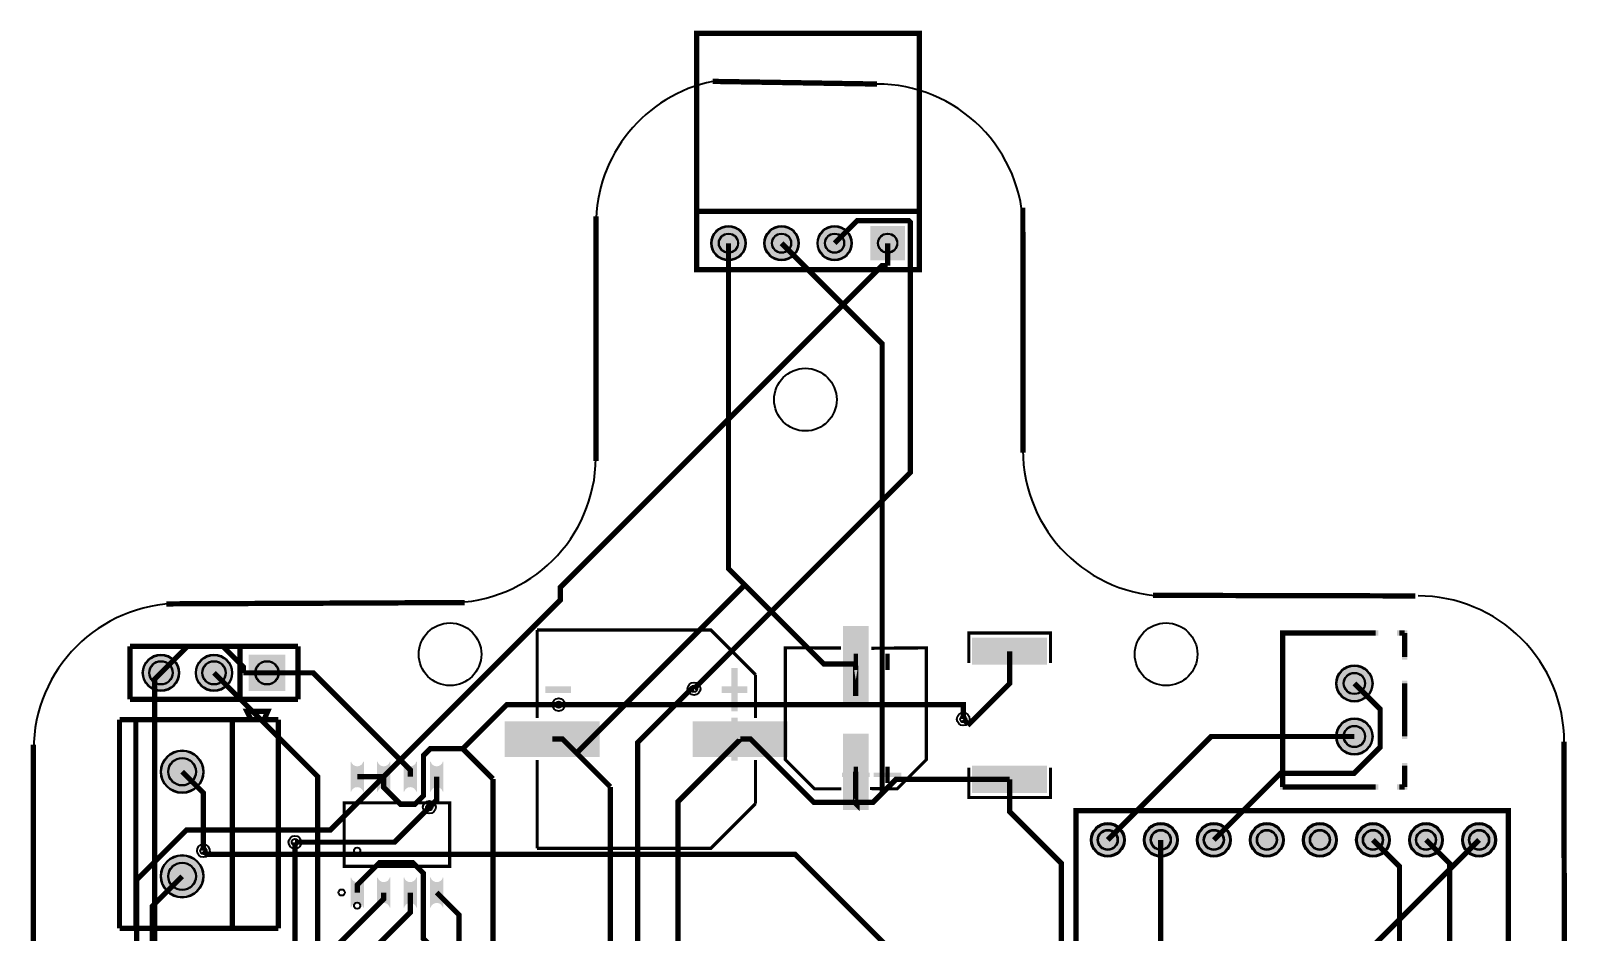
# Model space of a CAD drawing. Header units: millimetres. Extents: x -90 to -2, y -24 to 97.
# Drawn here: x -89.8 to -16.1, y 54.2 to 97.3 of the extents above; entities that cross this region are included whole.
import ezdxf

# ---------------------------------------------------------------- set-up
doc = ezdxf.new("R2010")
doc.units = ezdxf.units.MM
for name, color, linetype, true_color in [('BoardOutLine', 7, 'Continuous', 0xff00ff), ('BottomLayer', 7, 'Continuous', 0x0000ff), ('BottomSolderMaskLayer', 7, 'Continuous', 0xaa00ff), ('Document', 7, 'Continuous', 0xffffff), ('Hole', 7, 'Continuous', 0x222222), ('Multi-Layer', 7, 'Continuous', 0xc0c0c0), ('TopLayer', 7, 'Continuous', 0xff0000), ('TopPasteMaskLayer', 7, 'Continuous', 0x808080), ('TopSilkLayer', 7, 'Continuous', 0xffcc00), ('TopSolderMaskLayer', 7, 'Continuous', 0x800080)]:
    doc.layers.add(name, color=color, linetype=linetype, true_color=true_color)

msp = doc.modelspace()

# ---------------------------------------------------------------- hatches: boundary and pattern name
at = {"layer": 'BottomSolderMaskLayer'}
for points in [[(-57.21351282702561, 87.12217424434857, 1), (-55.56271272542541, 87.12217424434857, 1)], [(-54.67350774701548, 87.12217424434857, 1), (-53.02270764541528, 87.12217424434857, 1)], [(-52.133502667005345, 87.12217424434857, 1), (-50.48270256540515, 87.12217424434857, 1)], [(-47.94269748539489, 86.29677419354846), (-49.59349758699523, 86.29677419354846), (-49.59349758699523, 87.94757429514868), (-47.94269748539489, 87.94757429514868)], [(-84.44156718313437, 66.54813309626627, 1), (-82.69076708153418, 66.54813309626627, 1)], [(-81.90156210312423, 66.54813309626627, 1), (-80.15076200152404, 66.54813309626627, 1)], [(-77.61074384198105, 65.67271996593331), (-79.36157010264685, 65.67271996593331), (-79.36157010264685, 67.42354622659911), (-77.61074384198105, 67.42354622659911)], [(-27.29145288290571, 66.04013208026424, 1), (-25.540652781305504, 66.04013208026424, 1)], [(-27.29145288290571, 63.50012700025411, 1), (-25.540652781305504, 63.50012700025411, 1)], [(-83.57556515113032, 61.81356362712734, 1), (-81.52476504953012, 61.81356362712734, 1)], [(-39.03987807975614, 58.547117094234295, 1), (-37.414274828549644, 58.547117094234295, 1)], [(-36.49987299974601, 58.547117094234295, 1), (-34.87426974853951, 58.547117094234295, 1)], [(-33.95986791973588, 58.547117094234295, 1), (-32.33426466852938, 58.547117094234295, 1)], [(-31.41986283972563, 58.547117094234295, 1), (-29.794259588519132, 58.547117094234295, 1)], [(-28.8798577597155, 58.547117094234295, 1), (-27.254254508509, 58.547117094234295, 1)], [(-26.339852679705366, 58.547117094234295, 1), (-24.714249428498867, 58.547117094234295, 1)], [(-23.799847599695234, 58.547117094234295, 1), (-22.174244348488735, 58.547117094234295, 1)], [(-21.259842519684987, 58.547117094234295, 1), (-19.63423926847849, 58.547117094234295, 1)], [(-83.57556515113032, 56.80467360934722, 1), (-81.52476504953012, 56.80467360934722, 1)]]:
    msp.add_hatch(color=256, dxfattribs=at).paths.add_polyline_path(points)
at = {"layer": 'Document'}
for points in [[(-25.273050546101103, 60.960121920243864), (-29.972059944119906, 60.960121920243864), (-29.972059944119906, 68.58013716027438), (-25.273050546101103, 68.58013716027438), (-25.273050546101103, 68.32613665227336), (-29.718059436118892, 68.32613665227336), (-29.718059436118892, 61.21412242824488), (-25.273050546101103, 61.21412242824488)], [(-23.876047752095474, 67.18313436626875), (-23.876047752095474, 68.58013716027438), (-24.3840487680975, 68.58013716027438), (-24.3840487680975, 68.32613665227336), (-24.130048260096487, 68.32613665227336), (-24.130048260096487, 67.18313436626875)], [(-50.39110998221997, 67.47112014224035), (-50.193091186182414, 67.47112014224035), (-50.193091186182414, 66.67912115824231), (-50.39110998221997, 66.67912115824231)], [(-23.876047752095474, 63.37312674625355), (-24.130048260096487, 63.37312674625355), (-24.130048260096487, 66.16713233426469), (-23.876047752095474, 66.16713233426469)], [(-55.947599695199415, 62.34312928625866), (-55.947599695199415, 64.40312420624844), (-56.256616713233484, 64.40312420624844), (-56.256616713233484, 62.34312928625866)], [(-65.16614173228345, 63.21861823723657), (-65.16614173228345, 63.527635255270525), (-63.93012446024886, 63.527635255270525), (-63.93012446024886, 63.21861823723657)], [(-55.4840995681991, 63.21861823723657), (-55.4840995681991, 63.527635255270525), (-56.720116840233686, 63.527635255270525), (-56.720116840233686, 63.21861823723657)], [(-50.39110998221997, 61.26710693421387), (-50.193091186182414, 61.26710693421387), (-50.193091186182414, 62.05910591821191), (-50.39110998221997, 62.05910591821191)], [(-23.876047752095474, 62.23012446024893), (-23.876047752095474, 60.960121920243864), (-24.3840487680975, 60.960121920243864), (-24.3840487680975, 61.21412242824488), (-24.130048260096487, 61.21412242824488), (-24.130048260096487, 62.23012446024893)], [(-50.95209550419099, 61.56410972821948), (-49.632105664211394, 61.56410972821948), (-49.632105664211394, 61.762103124206305), (-50.95209550419099, 61.762103124206305)]]:
    msp.add_hatch(color=256, dxfattribs=at).paths.add_polyline_path(points)
at = {"layer": 'Multi-Layer'}
for points in [[(-57.18811277622551, 87.12217424434857, 1), (-55.588112776225515, 87.12217424434857, 1)], [(-54.64810769621538, 87.12217424434857, 1), (-53.04810769621538, 87.12217424434857, 1)], [(-52.108102616205244, 87.12217424434857, 1), (-50.50810261620525, 87.12217424434857, 1)], [(-47.968097536195046, 86.3221742443485), (-49.56809753619507, 86.3221742443485), (-49.56809753619507, 87.92217424434864), (-47.968097536195046, 87.92217424434864)], [(-84.41616713233427, 66.54813309626627, 1), (-82.71616713233428, 66.54813309626627, 1)], [(-81.87616205232413, 66.54813309626627, 1), (-80.17616205232414, 66.54813309626627, 1)], [(-77.63614427228856, 65.69812039624082), (-79.33616967233934, 65.69812039624082), (-79.33616967233934, 67.39814579629171), (-77.63614427228856, 67.39814579629171)], [(-27.266052832105608, 66.04013208026424, 1), (-25.566052832105605, 66.04013208026424, 1)], [(-27.266052832105608, 63.50012700025411, 1), (-25.566052832105605, 63.50012700025411, 1)], [(-83.55016510033022, 61.81356362712734, 1), (-81.55016510033022, 61.81356362712734, 1)], [(-38.98907797815594, 58.547117094234295, 1), (-37.46507493014985, 58.547117094234295, 1)], [(-36.44907289814581, 58.547117094234295, 1), (-34.925069850139714, 58.547117094234295, 1)], [(-33.909067818135675, 58.547117094234295, 1), (-32.38506477012958, 58.547117094234295, 1)], [(-31.36906273812543, 58.547117094234295, 1), (-29.845059690119335, 58.547117094234295, 1)], [(-28.829057658115296, 58.547117094234295, 1), (-27.305054610109202, 58.547117094234295, 1)], [(-26.289052578105164, 58.547117094234295, 1), (-24.76504953009907, 58.547117094234295, 1)], [(-23.74904749809503, 58.547117094234295, 1), (-22.225044450088937, 58.547117094234295, 1)], [(-21.209042418084785, 58.547117094234295, 1), (-19.68503937007869, 58.547117094234295, 1)], [(-83.55016510033022, 56.80467360934722, 1), (-81.55016510033022, 56.80467360934722, 1)]]:
    msp.add_hatch(color=256, dxfattribs=at).paths.add_polyline_path(points)
at = {"layer": 'TopLayer'}
for points in [[(-50.892100584201216, 65.21902463804929), (-50.892100584201216, 68.71905003810014), (-49.69210058420117, 68.71905003810014), (-49.69210058420117, 65.21902463804929)], [(-41.19809499618998, 66.94112268224546), (-44.65407670815341, 66.94112268224546), (-44.65407670815341, 68.22367284734571), (-41.19809499618998, 68.22367284734571)], [(-62.575107950215966, 62.54813309626627), (-67.07510795021597, 62.54813309626627), (-67.07510795021597, 64.19812039624082), (-62.575107950215966, 64.19812039624082)], [(-53.5751333502667, 62.54813309626627), (-58.0751333502667, 62.54813309626627), (-58.0751333502667, 64.19812039624082), (-53.5751333502667, 64.19812039624082)], [(-50.892100584201216, 60.05918211836433), (-50.892100584201216, 63.559207518415064), (-49.69210058420117, 63.559207518415064), (-49.69210058420117, 60.05918211836433)], [(-73.8741427482855, 62.30203200406413, -0.7853981633974483), (-74.46215392430784, 62.30203200406413), (-74.46215392430784, 60.84503429006861, -0.7853981633974483), (-73.8741427482855, 60.84503429006861)], [(-72.60414020828043, 62.30203200406413, -0.7853981633974483), (-73.19215138430278, 62.30203200406413), (-73.19215138430278, 60.84503429006861, -0.7853981633974483), (-72.60414020828043, 60.84503429006861)], [(-71.33413766827536, 62.30203200406413, -0.7853981633974483), (-71.92214884429771, 62.30203200406413), (-71.92214884429771, 60.84503429006861, -0.7853981633974483), (-71.33413766827536, 60.84503429006861)], [(-70.0641351282703, 62.30203200406413, -0.7853981633974483), (-70.65214630429264, 62.30203200406413), (-70.65214630429264, 60.84503429006861, -0.7853981633974483), (-70.0641351282703, 60.84503429006861)], [(-41.19809499618998, 62.09113538227086), (-44.65407670815341, 62.09113538227086), (-44.65407670815341, 60.8085852171705), (-41.19809499618998, 60.8085852171705)], [(-73.8741427482855, 56.75720091440189, -0.7853981633974483), (-74.46215392430784, 56.75720091440189), (-74.46215392430784, 55.30020320040637, -0.7853981633974483), (-73.8741427482855, 55.30020320040637)], [(-72.60414020828043, 56.75720091440189, -0.7853981633974483), (-73.19215138430278, 56.75720091440189), (-73.19215138430278, 55.30020320040637, -0.7853981633974483), (-72.60414020828043, 55.30020320040637)], [(-71.33413766827536, 56.75720091440189, -0.7853981633974483), (-71.92214884429771, 56.75720091440189), (-71.92214884429771, 55.30020320040637, -0.7853981633974483), (-71.33413766827536, 55.30020320040637)], [(-70.0641351282703, 56.75720091440189, -0.7853981633974483), (-70.65214630429264, 56.75720091440189), (-70.65214630429264, 55.30020320040637, -0.7853981633974483), (-70.0641351282703, 55.30020320040637)]]:
    msp.add_hatch(color=256, dxfattribs=at).paths.add_polyline_path(points)
at = {"layer": 'TopPasteMaskLayer'}
for points in [[(-50.892100584201216, 65.21902463804929), (-50.892100584201216, 68.71905003810014), (-49.69210058420117, 68.71905003810014), (-49.69210058420117, 65.21902463804929)], [(-41.29809499619, 66.94112268224546), (-42.23855727711452, 66.94112268224546), (-42.338557277114546, 67.04112268224549), (-42.338557277114546, 67.27719075438154), (-42.438557277114455, 67.37719075438156), (-43.413614427228936, 67.37719075438156), (-43.513614427228845, 67.27719075438154), (-43.513614427228845, 67.04112268224549), (-43.61361442722887, 66.94112268224546), (-44.55407670815339, 66.94112268224546), (-44.65407670815341, 67.04112268224549), (-44.65407670815341, 68.1236728473458), (-44.55407670815339, 68.22367284734571), (-41.29809499619, 68.22367284734571), (-41.19809499618998, 68.1236728473458), (-41.19809499618998, 67.04112268224549)], [(-62.575107950215966, 62.54813309626627), (-67.07510795021597, 62.54813309626627), (-67.07510795021597, 64.19812039624082), (-62.575107950215966, 64.19812039624082)], [(-53.5751333502667, 62.54813309626627), (-58.0751333502667, 62.54813309626627), (-58.0751333502667, 64.19812039624082), (-53.5751333502667, 64.19812039624082)], [(-50.892100584201216, 60.05918211836433), (-50.892100584201216, 63.559207518415064), (-49.69210058420117, 63.559207518415064), (-49.69210058420117, 60.05918211836433)], [(-73.8741427482855, 62.30203200406413, -0.7853981633974483), (-74.46215392430784, 62.30203200406413), (-74.46215392430784, 60.84503429006861, -0.7853981633974483), (-73.8741427482855, 60.84503429006861)], [(-72.60414020828043, 62.30203200406413, -0.7853981633974483), (-73.19215138430278, 62.30203200406413), (-73.19215138430278, 60.84503429006861, -0.7853981633974483), (-72.60414020828043, 60.84503429006861)], [(-71.33413766827536, 62.30203200406413, -0.7853981633974483), (-71.92214884429771, 62.30203200406413), (-71.92214884429771, 60.84503429006861, -0.7853981633974483), (-71.33413766827536, 60.84503429006861)], [(-70.0641351282703, 62.30203200406413, -0.7853981633974483), (-70.65214630429264, 62.30203200406413), (-70.65214630429264, 60.84503429006861, -0.7853981633974483), (-70.0641351282703, 60.84503429006861)], [(-41.29809499619, 62.09113538227086), (-42.23855727711452, 62.09113538227086), (-42.338557277114546, 61.99113538227084), (-42.338557277114546, 61.75506731013468), (-42.438557277114455, 61.655067310134655), (-43.413614427228936, 61.655067310134655), (-43.513614427228845, 61.75506731013468), (-43.513614427228845, 61.99113538227084), (-43.61361442722887, 62.09113538227086), (-44.55407670815339, 62.09113538227086), (-44.65407670815341, 61.99113538227084), (-44.65407670815341, 60.90858521717041), (-44.55407670815339, 60.8085852171705), (-41.29809499619, 60.8085852171705), (-41.19809499618998, 60.90858521717041), (-41.19809499618998, 61.99113538227084)], [(-73.8741427482855, 56.75720091440189, -0.7853981633974483), (-74.46215392430784, 56.75720091440189), (-74.46215392430784, 55.30020320040637, -0.7853981633974483), (-73.8741427482855, 55.30020320040637)], [(-72.60414020828043, 56.75720091440189, -0.7853981633974483), (-73.19215138430278, 56.75720091440189), (-73.19215138430278, 55.30020320040637, -0.7853981633974483), (-72.60414020828043, 55.30020320040637)], [(-71.33413766827536, 56.75720091440189, -0.7853981633974483), (-71.92214884429771, 56.75720091440189), (-71.92214884429771, 55.30020320040637, -0.7853981633974483), (-71.33413766827536, 55.30020320040637)], [(-70.0641351282703, 56.75720091440189, -0.7853981633974483), (-70.65214630429264, 56.75720091440189), (-70.65214630429264, 55.30020320040637, -0.7853981633974483), (-70.0641351282703, 55.30020320040637)]]:
    msp.add_hatch(color=256, dxfattribs=at).paths.add_polyline_path(points)
at = {"layer": 'TopSilkLayer'}
for points in [[(-48.8731013462027, 67.47112014224035), (-48.675107950215875, 67.47112014224035), (-48.675107950215875, 66.67912115824231), (-48.8731013462027, 66.67912115824231)], [(-55.947599695199415, 64.7121412242825), (-55.947599695199415, 66.77213614427228), (-56.256616713233484, 66.77213614427228), (-56.256616713233484, 64.7121412242825)], [(-65.16614173228345, 65.58763017526041), (-65.16614173228345, 65.89662179324364), (-63.93012446024886, 65.89662179324364), (-63.93012446024886, 65.58763017526041)], [(-55.4840995681991, 65.58763017526041), (-55.4840995681991, 65.89662179324364), (-56.720116840233686, 65.89662179324364), (-56.720116840233686, 65.58763017526041)], [(-48.8731013462027, 61.26710693421387), (-48.675107950215875, 61.26710693421387), (-48.675107950215875, 62.05910591821191), (-48.8731013462027, 62.05910591821191)], [(-49.43408686817372, 61.56410972821948), (-48.114097028194124, 61.56410972821948), (-48.114097028194124, 61.762103124206305), (-49.43408686817372, 61.762103124206305)]]:
    msp.add_hatch(color=256, dxfattribs=at).paths.add_polyline_path(points)
at = {"layer": 'TopSolderMaskLayer'}
for points in [[(-57.21351282702561, 87.12217424434857, 1), (-55.56271272542541, 87.12217424434857, 1)], [(-54.67350774701548, 87.12217424434857, 1), (-53.02270764541528, 87.12217424434857, 1)], [(-52.133502667005345, 87.12217424434857, 1), (-50.48270256540515, 87.12217424434857, 1)], [(-47.94269748539489, 86.29677419354846), (-49.59349758699523, 86.29677419354846), (-49.59349758699523, 87.94757429514868), (-47.94269748539489, 87.94757429514868)], [(-50.90080917304681, 65.14494169418447), (-50.90080917304681, 68.79313513250679), (-49.683391995355464, 68.79313513250679), (-49.683391995355464, 65.14494169418447)], [(-41.12965022737126, 66.93169615949341), (-44.72252147697213, 66.93169615949341), (-44.72252147697213, 68.23309862338328), (-41.12965022737126, 68.23309862338328)], [(-84.44156718313437, 66.54813309626627, 1), (-82.69076708153418, 66.54813309626627, 1)], [(-81.90156210312423, 66.54813309626627, 1), (-80.15076200152404, 66.54813309626627, 1)], [(-77.61074384198105, 65.67271996593331), (-79.36157010264685, 65.67271996593331), (-79.36157010264685, 67.42354622659911), (-77.61074384198105, 67.42354622659911)], [(-27.29145288290571, 66.04013208026424, 1), (-25.540652781305504, 66.04013208026424, 1)], [(-62.54970918974095, 62.522733436470844), (-67.10050929134127, 62.522733436470844), (-67.10050929134127, 64.22352005603625), (-62.54970918974095, 64.22352005603625)], [(-53.549732009141394, 62.522733436470844), (-58.1005321107416, 62.522733436470844), (-58.1005321107416, 64.22352005603625), (-53.549732009141394, 64.22352005603625)], [(-27.29145288290571, 63.50012700025411, 1), (-25.540652781305504, 63.50012700025411, 1)], [(-50.90080917304681, 59.985095948686535), (-50.90080917304681, 63.63328938700897), (-49.683391995355464, 63.63328938700897), (-49.683391995355464, 59.985095948686535)], [(-83.57556515113032, 61.81356362712734, 1), (-81.52476504953012, 61.81356362712734, 1)], [(-73.84874269748539, 62.32012865691081, -0.7853981633974483), (-74.48755397510794, 62.32012865691081), (-74.48755397510794, 60.82693763722182, -0.7853981633974483), (-73.84874269748539, 60.82693763722182)], [(-72.57874015748033, 62.32012865691081, -0.7853981633974483), (-73.21755143510288, 62.32012865691081), (-73.21755143510288, 60.82693763722182, -0.7853981633974483), (-72.57874015748033, 60.82693763722182)], [(-71.30873761747526, 62.32012865691081, -0.7853981633974483), (-71.94754889509781, 62.32012865691081), (-71.94754889509781, 60.82693763722182, -0.7853981633974483), (-71.30873761747526, 60.82693763722182)], [(-70.03873507747019, 62.32012865691081, -0.7853981633974483), (-70.67754635509274, 62.32012865691081), (-70.67754635509274, 60.82693763722182, -0.7853981633974483), (-70.03873507747019, 60.82693763722182)], [(-41.12965022737126, 62.1005619050228), (-44.72252147697213, 62.1005619050228), (-44.72252147697213, 60.79915944113304), (-41.12965022737126, 60.79915944113304)], [(-39.03987807975614, 58.547117094234295, 1), (-37.414274828549644, 58.547117094234295, 1)], [(-36.49987299974601, 58.547117094234295, 1), (-34.87426974853951, 58.547117094234295, 1)], [(-33.95986791973588, 58.547117094234295, 1), (-32.33426466852938, 58.547117094234295, 1)], [(-31.41986283972563, 58.547117094234295, 1), (-29.794259588519132, 58.547117094234295, 1)], [(-28.8798577597155, 58.547117094234295, 1), (-27.254254508509, 58.547117094234295, 1)], [(-26.339852679705366, 58.547117094234295, 1), (-24.714249428498867, 58.547117094234295, 1)], [(-23.799847599695234, 58.547117094234295, 1), (-22.174244348488735, 58.547117094234295, 1)], [(-21.259842519684987, 58.547117094234295, 1), (-19.63423926847849, 58.547117094234295, 1)], [(-83.57556515113032, 56.80467360934722, 1), (-81.52476504953012, 56.80467360934722, 1)], [(-73.84874269748539, 56.775297567248685, -0.7853981633974483), (-74.48755397510794, 56.775297567248685), (-74.48755397510794, 55.28210654755969, -0.7853981633974483), (-73.84874269748539, 55.28210654755969)], [(-72.57874015748033, 56.775297567248685, -0.7853981633974483), (-73.21755143510288, 56.775297567248685), (-73.21755143510288, 55.28210654755969, -0.7853981633974483), (-72.57874015748033, 55.28210654755969)], [(-71.30873761747526, 56.775297567248685, -0.7853981633974483), (-71.94754889509781, 56.775297567248685), (-71.94754889509781, 55.28210654755969, -0.7853981633974483), (-71.30873761747526, 55.28210654755969)], [(-70.03873507747019, 56.775297567248685, -0.7853981633974483), (-70.67754635509274, 56.775297567248685), (-70.67754635509274, 55.28210654755969, -0.7853981633974483), (-70.03873507747019, 55.28210654755969)]]:
    msp.add_hatch(color=256, dxfattribs=at).paths.add_polyline_path(points)

# ---------------------------------------------------------------- linework, layer by layer
at = {"layer": 'BoardOutLine', "const_width": 0.25400050800101603}
for points in [[(-49.27609855219714, 94.74218948437908), (-57.15011430022855, 94.86918973837953)], [(-62.73919227838451, 76.6863855727712), (-62.73710947421898, 88.41394462788935)], [(-42.291084582169105, 77.08915417830838), (-42.29316738633486, 88.81671323342653)], [(-83.31216662433326, 69.85013970027944), (-69.02463804927606, 69.91363982727967)], [(-36.065963931927854, 70.25969011938025), (-23.49504699009401, 70.23114046228102)], [(-16.383032766065526, 63.246126492252984), (-16.256032512064962, -2.159004318008556)], [(-89.66217932435859, -17.145034290068565), (-89.67233934467868, 63.10134620269241)]]:
    msp.add_lwpolyline(points, dxfattribs=at)
at = {"layer": 'BoardOutLine'}
for centre, start, end in [((-55.738125476252435, 88.01117150362097), 101.51383134409366, 179.99996301080486), ((-49.27609855219714, 87.74218948437897), 359.9999999999996, 90), ((-69.73777111039749, 76.90558801117606), 270, 359.42347734789035), ((-35.291084582169105, 77.21615443230894), 180, 270), ((-23.368046736093447, 63.231140462280905), 359.9999999999996, 90), ((-82.66217932435859, 62.86512573025152), 90, 180)]:
    msp.add_arc(centre, 7.000000000000001, start, end, dxfattribs=at)
at = {"layer": 'BottomLayer', "const_width": 0.25400050800101603}
for points in [[(-51.30810261620525, 87.12217424434857), (-50.226060452120805, 88.2042164084329), (-47.76225552451103, 88.2042164084329), (-47.68605537211067, 88.13055626111247), (-47.68605537211067, 76.13919227838471), (-57.18567437134868, 66.63957327914659), (-58.039116078232155, 65.78613157226323)], [(-48.76812293624596, 87.12227584455172), (-48.76812293624596, 86.04302768605544)], [(-48.76812293624596, 86.04302768605544), (-49.03787147574292, 86.04302768605544), (-64.44122428244862, 70.63967487934985), (-64.44122428244862, 70.03515367030741), (-75.4511303022606, 59.02524765049532), (-82.33784607569214, 59.02524765049532), (-84.72748285496561, 56.63561087122184), (-84.72748285496561, 16.655422910845914), (-82.4231902463805, 14.351130302260572)], [(-83.56619253238512, 66.54823469646942), (-82.30254000508, 67.81188722377442), (-80.59667259334515, 67.81188722377442), (-79.61521463042925, 66.83042926085852), (-79.61521463042925, 66.54823469646942)], [(-78.48618237236474, 66.54823469646942), (-79.61521463042925, 66.54823469646942)], [(-33.14709169418347, 58.54721869443745), (-29.963957327914613, 61.73035306070619), (-26.437668275336478, 61.73035306070619), (-25.183159766319477, 62.98486156972319), (-25.183159766319477, 64.80731521463053), (-26.41607823215645, 66.0402336804674)], [(-45.14605029210054, 64.33070866141736), (-45.14605029210054, 65.02413004826019), (-64.51612903225805, 65.02413004826019)], [(-38.22710185420374, 58.54721869443745), (-33.27409194818392, 63.50022860045726), (-26.41607823215645, 63.50022860045726)], [(-77.15064770129538, 58.43952247904497), (-72.38559817119642, 58.43952247904497), (-70.7147828295657, 60.11033782067568)], [(-33.0203454406909, 45.97393954787924), (-20.447066294132583, 58.54721869443745)], [(-81.52987045974089, 58.02575565151142), (-81.3579121158242, 57.85379730759462), (-53.18976377952754, 57.85379730759462), (-44.69751079502157, 49.361544323088765), (-44.69751079502157, 48.42174244348496), (-46.078511557023035, 47.04074168148338), (-49.1732537465075, 47.04074168148338)], [(-55.1267716535433, 38.45654051308111), (-59.105943611887255, 42.43571247142495), (-73.45722631445267, 42.43571247142495), (-73.57305054610106, 42.55153670307345), (-80.96649733299466, 42.55153670307345), (-83.97564135128266, 45.560680721361564), (-83.97564135128266, 55.37932435864877), (-82.55019050038106, 56.804775209550485)]]:
    msp.add_lwpolyline(points, dxfattribs=at)
at = {"layer": 'BottomSolderMaskLayer'}
for centre, radius in [((-56.38811277622551, 87.12217424434857), 0.8254000508001016), ((-53.84810769621538, 87.12217424434857), 0.8254000508001016), ((-51.30810261620525, 87.12217424434857), 0.8254000508001016), ((-56.38811277622551, 87.12217424434857), 0.4643006318270701), ((-53.84810769621538, 87.12217424434857), 0.4643006318270701), ((-51.30810261620525, 87.12217424434857), 0.4643006318270701), ((-48.768097536195114, 87.12217424434857), 0.4643006318270701), ((-83.56616713233427, 66.54813309626627), 0.8754000508001016), ((-83.56616713233427, 66.54813309626627), 0.5664484065211015), ((-81.02616205232414, 66.54813309626627), 0.8754000508001016), ((-81.02616205232414, 66.54813309626627), 0.5664484065211015), ((-78.48615697231389, 66.54813309626627), 0.5664484065211015), ((-26.416052832105606, 66.04013208026424), 0.8754000508001016), ((-26.416052832105606, 66.04013208026424), 0.5149412063530009), ((-26.416052832105606, 63.50012700025411), 0.8754000508001016), ((-26.416052832105606, 63.50012700025411), 0.5149412063530009), ((-82.55016510033022, 61.81356362712734), 1.0254000508001015), ((-82.55016510033022, 61.81356362712734), 0.6665230556267565), ((-38.22707645415289, 58.547117094234295), 0.8128016256032513), ((-38.22707645415289, 58.547117094234295), 0.48768097536195076), ((-35.68707137414276, 58.547117094234295), 0.8128016256032513), ((-35.68707137414276, 58.547117094234295), 0.48768097536195076), ((-33.14706629413263, 58.547117094234295), 0.8128016256032513), ((-33.14706629413263, 58.547117094234295), 0.48768097536195076), ((-30.607061214122382, 58.547117094234295), 0.8128016256032513), ((-30.607061214122382, 58.547117094234295), 0.48768097536195076), ((-28.06705613411225, 58.547117094234295), 0.8128016256032513), ((-28.06705613411225, 58.547117094234295), 0.48768097536195076), ((-25.527051054102117, 58.547117094234295), 0.8128016256032513), ((-25.527051054102117, 58.547117094234295), 0.48768097536195076), ((-22.987045974091984, 58.547117094234295), 0.8128016256032513), ((-22.987045974091984, 58.547117094234295), 0.48768097536195076), ((-20.447040894081738, 58.547117094234295), 0.8128016256032513), ((-20.447040894081738, 58.547117094234295), 0.48768097536195076), ((-82.55016510033022, 56.80467360934722), 1.0254000508001015), ((-82.55016510033022, 56.80467360934722), 0.6665230556267565)]:
    msp.add_circle(centre, radius, dxfattribs=at)
at = {"layer": 'Document'}
msp.add_circle((-74.16814833629667, 55.40106680213364), 0.15011430022860048, dxfattribs=at)
at = {"layer": 'Hole'}
for centre in [(-58.039116078232155, 65.78613157226323), (-64.51612903225805, 65.02413004826019), (-45.14554229108455, 64.33070866141736), (-70.71475742951486, 60.11023622047253), (-77.15062230124465, 58.439420878841815), (-81.52984505969016, 58.02565405130815)]:
    msp.add_circle(centre, 0.15250190500381003, dxfattribs=at)
at = {"layer": 'Multi-Layer'}
for centre, radius in [((-56.38811277622551, 87.12217424434857), 0.8), ((-53.84810769621538, 87.12217424434857), 0.8), ((-51.30810261620525, 87.12217424434857), 0.8), ((-56.38811277622551, 87.12217424434857), 0.4500127000254001), ((-53.84810769621538, 87.12217424434857), 0.4500127000254001), ((-51.30810261620525, 87.12217424434857), 0.4500127000254001), ((-48.768097536195114, 87.12217424434857), 0.4500127000254001), ((-52.70510541021076, 79.62915925831862), 1.5000000000000002), ((-69.72313944627888, 67.43713487426976), 1.5000000000000002), ((-35.43307086614175, 67.43713487426976), 1.5000000000000002), ((-83.56616713233427, 66.54813309626627), 0.8500000000000001), ((-83.56616713233427, 66.54813309626627), 0.5500127000254001), ((-81.02616205232414, 66.54813309626627), 0.8500000000000001), ((-81.02616205232414, 66.54813309626627), 0.5500127000254001), ((-78.48615697231389, 66.54813309626627), 0.5500127000254001), ((-26.416052832105606, 66.04013208026424), 0.8500000000000001), ((-26.416052832105606, 66.04013208026424), 0.5), ((-58.039116078232155, 65.78613157226323), 0.30500381000762006), ((-64.51612903225805, 65.02413004826019), 0.30500381000762006), ((-45.14554229108455, 64.33070866141736), 0.30500381000762006), ((-26.416052832105606, 63.50012700025411), 0.8500000000000001), ((-26.416052832105606, 63.50012700025411), 0.5), ((-82.55016510033022, 61.81356362712734), 1), ((-82.55016510033022, 61.81356362712734), 0.6500127000254001), ((-70.71475742951486, 60.11023622047253), 0.30500381000762006), ((-38.22707645415289, 58.547117094234295), 0.7620015240030481), ((-38.22707645415289, 58.547117094234295), 0.45720091440182886), ((-35.68707137414276, 58.547117094234295), 0.7620015240030481), ((-35.68707137414276, 58.547117094234295), 0.45720091440182886), ((-33.14706629413263, 58.547117094234295), 0.7620015240030481), ((-33.14706629413263, 58.547117094234295), 0.45720091440182886), ((-30.607061214122382, 58.547117094234295), 0.7620015240030481), ((-30.607061214122382, 58.547117094234295), 0.45720091440182886), ((-28.06705613411225, 58.547117094234295), 0.7620015240030481), ((-28.06705613411225, 58.547117094234295), 0.45720091440182886), ((-25.527051054102117, 58.547117094234295), 0.7620015240030481), ((-25.527051054102117, 58.547117094234295), 0.45720091440182886), ((-22.987045974091984, 58.547117094234295), 0.7620015240030481), ((-22.987045974091984, 58.547117094234295), 0.45720091440182886), ((-20.447040894081738, 58.547117094234295), 0.7620015240030481), ((-20.447040894081738, 58.547117094234295), 0.45720091440182886), ((-81.52984505969016, 58.02565405130815), 0.30500381000762006), ((-77.15062230124465, 58.439420878841815), 0.30500381000762006), ((-82.55016510033022, 56.80467360934722), 1), ((-82.55016510033022, 56.80467360934722), 0.6500127000254001)]:
    msp.add_circle(centre, radius, dxfattribs=at)
at = {"layer": 'TopLayer', "const_width": 0.25400050800101603}
for points in [[(-56.38813817627636, 87.12227584455172), (-56.38813817627636, 71.53858267716532), (-53.98935737871466, 69.13980187960374)], [(-53.848133096266224, 87.12227584455172), (-49.029997459995, 82.30414020828039), (-49.029997459995, 60.78216916433837)], [(-63.58940817881637, 62.77584455168915), (-55.5368300736601, 70.82842265684542)], [(-50.292100584201194, 66.96901193802398), (-51.81859283718563, 66.96901193802398), (-53.9893827787655, 69.13980187960374)], [(-42.926085852171695, 67.58242316484643), (-42.926085852171695, 66.03368046736102), (-44.933223266446475, 64.02654305308624)], [(-83.56619253238512, 66.54823469646942), (-83.85930911861828, 66.25511811023625), (-83.85930911861828, 52.32776225552459), (-82.67719075438151, 51.14564389128782)], [(-76.057175514351, 52.64348488696987), (-76.057175514351, 61.57922275844555), (-81.02618745237498, 66.54823469646942)], [(-71.62816865633738, 61.573634747269466), (-71.62816865633738, 61.89951739903495), (-76.27688595377185, 66.54823469646942), (-78.48618237236474, 66.54823469646942)], [(-64.4813309626619, 34.95359410718822), (-64.4813309626619, 47.566243332486806), (-60.74041148082301, 51.30716281432558), (-60.74041148082301, 63.21183642367282), (-58.166116332232605, 65.78613157226323), (-58.039116078232155, 65.78613157226323)], [(-69.11356362712729, 62.91336042672083), (-67.00279400558804, 65.02413004826019), (-64.51612903225805, 65.02413004826019)], [(-45.1455676911354, 64.33081026162051), (-44.933223266446475, 64.1184658369317), (-44.933223266446475, 64.0265176530354)], [(-64.82499364998728, 63.37312674625355), (-64.32778765557532, 63.37312674625355), (-62.0419100838202, 61.087249174498425)], [(-55.82524765049527, 63.37312674625355), (-55.82524765049527, 63.36238252476505), (-58.10038100076201, 61.087249174498425)], [(-55.82524765049527, 63.37312674625355), (-55.3278384556769, 63.37312674625355), (-53.041960883921774, 61.087249174498425)], [(-72.89817119634245, 61.573634747269466), (-72.89817119634245, 61.06664973329953), (-72.08511557023121, 60.25359410718829), (-71.40414020828041, 60.25359410718829), (-70.99316738633479, 60.66456692913391), (-70.99316738633479, 62.591922783845575), (-70.67185674371342, 62.913233426466945), (-69.11330962661918, 62.913233426466945), (-67.66525273050547, 61.46517653035312)], [(-81.52987045974089, 58.02575565151142), (-81.52987045974089, 60.79334518669043), (-82.55019050038106, 61.81366522733049)], [(-50.2381508763018, 60.34173228346458), (-50.2381508763018, 60.22857505715024), (-50.292100584201194, 60.28252476504963), (-50.292100584201194, 61.80924561849122)], [(-72.89817119634245, 61.573634747269466), (-74.16817373634751, 61.573634747269466)], [(-70.35816611633231, 61.573634747269466), (-70.35816611633231, 60.466954533909075), (-70.7147828295657, 60.11033782067568)], [(-67.66525273050547, 51.0542037084075), (-67.66525273050547, 61.46517653035312)], [(-65.16258572517143, 46.0310896621794), (-65.16258572517143, 49.12506985013977), (-62.04193548387104, 52.24572009144026), (-62.04193548387104, 61.08722377444758)], [(-58.80114300228604, 48.89519939039883), (-58.80114300228604, 60.38643637287282), (-58.10035560071128, 61.08722377444758)], [(-49.91087122174247, 60.34173228346458), (-52.29644399288793, 60.34173228346458), (-53.04193548387104, 61.08722377444758)], [(-42.926085852171695, 61.44983489966978), (-48.3622809245619, 61.44983489966978), (-49.02997205994404, 60.78214376428764)], [(-42.926085852171695, 61.44983489966978), (-42.926085852171695, 59.901016002032065), (-40.91899923799849, 57.89395478790959)], [(-49.029997459995, 60.78216916433837), (-49.47043434086868, 60.34173228346458), (-49.91087122174247, 60.34173228346458)], [(-77.15064770129538, 58.43952247904497), (-77.15064770129538, 41.38211836423682)], [(-35.687096774193606, 58.54721869443745), (-35.687096774193606, 40.386182372364715)], [(-25.52707645415296, 58.54721869443745), (-24.257073914147895, 57.27721615443238), (-24.257073914147895, 27.57769875539759), (-22.899441198882414, 26.22006604013211), (-22.899441198882414, 2.9030734061468593), (-24.003073406146882, 1.799441198882505), (-24.003073406146882, 1.5241046482093452)], [(-24.003073406146882, -1.0159004318007874), (-21.80800101600198, 1.179171958344), (-21.80800101600198, 2.8233172466345877), (-21.857531115062216, 2.8728473456947086), (-21.857531115062216, 57.417678435356834), (-22.98707137414283, 58.54721869443745)], [(-70.76507493014992, 53.583286766573565), (-70.99469138938275, 53.812903225806394), (-70.99469138938275, 56.945491490983045), (-71.50802641605276, 57.45882651765305), (-73.09603759207528, 57.45882651765305), (-74.16817373634751, 56.386690373380816), (-74.16817373634751, 56.02880365760734)], [(-40.91899923799849, 57.89392938785875), (-40.456464312928574, 57.431394462788944), (-40.456464312928574, 34.53756667513346), (-39.24310388620779, 33.324206248412565)], [(-76.057175514351, 52.64348488696987), (-75.97640335280664, 52.64348488696987), (-72.89817119634245, 55.72171704343418), (-72.89817119634245, 56.02880365760734)], [(-71.62816865633738, 56.02880365760734), (-71.62816865633738, 55.07249174498361), (-74.057175514351, 52.64348488696987)], [(-69.28602997205996, 46.0310896621794), (-69.28602997205996, 54.956667513335105), (-70.35816611633231, 56.02880365760734)]]:
    msp.add_lwpolyline(points, dxfattribs=at)
msp.add_lwpolyline([(-50.292100584201194, 66.96901193802398), (-50.292100584201194, 65.44259588519185), (-50.292100584201194, 66.96901193802398)], close=True, dxfattribs=at)
at = {"layer": 'TopSilkLayer'}
for points, const_width in [([(-47.24409448818892, 88.64617729235465), (-57.91211582423159, 88.64617729235465), (-57.91211582423159, 97.16611633223272), (-47.24409448818892, 97.16611633223272), (-47.24409448818892, 88.64617729235465)], 0.25400050800101603), ([(-47.24409448818892, 85.8521717043435), (-57.91211582423159, 85.8521717043435), (-57.91211582423159, 88.64617729235465), (-47.24409448818892, 88.64617729235465), (-47.24409448818892, 85.8521717043435)], 0.25400050800101603), ([(-74.78935737871484, 57.279705359410855), (-74.78935737871484, 60.32252984505965), (-69.7369316738633, 60.32252984505965), (-69.7369316738633, 57.279705359410855), (-74.78935737871484, 57.279705359410855)], 0.15240030480060962), ([(-19.050038100076222, 59.94411988823981), (-19.050038100076222, 39.1160782321565), (-39.75107950215897, 39.1160782321565), (-39.75107950215897, 59.94411988823981), (-19.050038100076222, 59.94411988823981)], 0.25400050800101603)]:
    msp.add_lwpolyline(points, close=True, dxfattribs=dict(at, const_width=const_width))
for points, const_width in [([(-65.55135890271777, 68.59936499873004), (-57.235128270256496, 68.59936499873004), (-55.09888239776478, 66.46311912623833)], 0.15240030480060962), ([(-65.55135890271777, 68.59936499873004), (-65.55135890271777, 64.37825755651511)], 0.15199390398780802), ([(-40.96949453898901, 67.01732283464571), (-40.96949453898901, 68.45227330454668), (-44.88267716535438, 68.45227330454668), (-44.88267716535438, 67.01732283464571)], 0.15240030480060962), ([(-29.845059690119342, 61.08712217424443), (-29.845059690119342, 68.45313690627381), (-25.400050800101553, 68.45313690627381)], 0.25400050800101603), ([(-24.003048006096037, 68.45313690627381), (-24.25704851409705, 68.45313690627381)], 0.25400050800101603), ([(-24.003048006096037, 68.45313690627381), (-24.003048006096037, 67.31013462026931)], 0.25400050800101603), ([(-85.04617729235451, 65.2781305562612), (-85.04617729235451, 67.81813563627134)], 0.25400050800101603), ([(-77.00614681229365, 67.81813563627134), (-85.04617729235451, 67.81813563627134)], 0.25400050800101603), ([(-79.7796799593599, 65.2781305562612), (-79.7796799593599, 67.81813563627134)], 0.25400050800101603), ([(-77.00614681229365, 65.2781305562612), (-77.00614681229365, 67.81813563627134)], 0.25400050800101603), ([(-50.99979679959358, 67.73860807721621), (-53.668275336550664, 67.7452882905767), (-53.668275336550664, 62.38907797815591), (-52.27213614427228, 60.99293878587764), (-50.97790195580387, 60.99293878587764)], 0.15240030480060962), ([(-49.552832105664265, 67.72473964947937), (-46.91643383286771, 67.74478028956071), (-46.91643383286771, 62.38790957581921), (-48.31089662179318, 60.99344678689363), (-49.606299212598515, 61.00680721361448)], 0.15240030480060962), ([(-55.09888239776478, 64.37825755651511), (-55.09888239776478, 66.46311912623833)], 0.15199390398780802), ([(-24.003048006096037, 63.50012700025411), (-24.003048006096037, 66.04013208026424)], 0.25400050800101603), ([(-77.00614681229365, 65.2781305562612), (-85.04617729235451, 65.2781305562612)], 0.25400050800101603), ([(-78.62382524765042, 64.31445262890531), (-78.4501651003302, 64.709169418339), (-79.4501651003302, 64.709169418339), (-79.25323850647703, 64.31445262890531)], 0.25400050800101603), ([(-77.9501651003302, 64.30911861823722), (-85.55016510033022, 64.30911861823722)], 0.25400050800101603), ([(-85.55016510033022, 64.30911861823722), (-85.55016510033022, 54.309118618237335)], 0.25400050800101603), ([(-84.76809753619511, 64.30911861823722), (-84.76809753619511, 54.309118618237335)], 0.25400050800101603), ([(-80.14935229870457, 64.30911861823722), (-80.14935229870457, 54.309118618237335)], 0.25400050800101603), ([(-77.9501651003302, 64.30911861823722), (-77.9501651003302, 54.309118618237335)], 0.25400050800101603), ([(-65.55135890271777, 62.367995935991985), (-65.55135890271777, 58.146888493777055)], 0.15199390398780802), ([(-55.09888239776478, 60.28313436626877), (-55.09888239776478, 62.367995935991985)], 0.15199390398780802), ([(-40.96949453898901, 62.0149352298705), (-40.96949453898901, 60.579984759969534), (-44.88267716535438, 60.579984759969534), (-44.88267716535438, 62.0149352298705)], 0.15240030480060962), ([(-24.003048006096037, 61.08712217424443), (-24.003048006096037, 62.10312420624848)], 0.25400050800101603), ([(-25.400050800101553, 61.08712217424443), (-29.845059690119342, 61.08712217424443)], 0.25400050800101603), ([(-24.003048006096037, 61.08712217424443), (-24.25704851409705, 61.08712217424443)], 0.25400050800101603), ([(-65.55135890271777, 58.146888493777055), (-57.235128270256496, 58.146888493777055), (-55.09888239776478, 60.28313436626877)], 0.15240030480060962), ([(-77.9501651003302, 54.309118618237335), (-85.55016510033022, 54.309118618237335)], 0.25400050800101603)]:
    msp.add_lwpolyline(points, dxfattribs=dict(at, const_width=const_width))
for centre in [(-74.16814833629667, 58.03200406400822), (-74.91465582931164, 56.02870205740419)]:
    msp.add_circle(centre, 0.15011430022860048, dxfattribs=at)
at = {"layer": 'TopSolderMaskLayer'}
for centre, radius in [((-56.38811277622551, 87.12217424434857), 0.8254000508001016), ((-53.84810769621538, 87.12217424434857), 0.8254000508001016), ((-51.30810261620525, 87.12217424434857), 0.8254000508001016), ((-56.38811277622551, 87.12217424434857), 0.4643006318270701), ((-53.84810769621538, 87.12217424434857), 0.4643006318270701), ((-51.30810261620525, 87.12217424434857), 0.4643006318270701), ((-48.768097536195114, 87.12217424434857), 0.4643006318270701), ((-83.56616713233427, 66.54813309626627), 0.8754000508001016), ((-83.56616713233427, 66.54813309626627), 0.5664484065211015), ((-81.02616205232414, 66.54813309626627), 0.8754000508001016), ((-81.02616205232414, 66.54813309626627), 0.5664484065211015), ((-78.48615697231389, 66.54813309626627), 0.5664484065211015), ((-26.416052832105606, 66.04013208026424), 0.8754000508001016), ((-26.416052832105606, 66.04013208026424), 0.5149412063530009), ((-26.416052832105606, 63.50012700025411), 0.8754000508001016), ((-26.416052832105606, 63.50012700025411), 0.5149412063530009), ((-82.55016510033022, 61.81356362712734), 1.0254000508001015), ((-82.55016510033022, 61.81356362712734), 0.6665230556267565), ((-38.22707645415289, 58.547117094234295), 0.8128016256032513), ((-38.22707645415289, 58.547117094234295), 0.48768097536195076), ((-35.68707137414276, 58.547117094234295), 0.8128016256032513), ((-35.68707137414276, 58.547117094234295), 0.48768097536195076), ((-33.14706629413263, 58.547117094234295), 0.8128016256032513), ((-33.14706629413263, 58.547117094234295), 0.48768097536195076), ((-30.607061214122382, 58.547117094234295), 0.8128016256032513), ((-30.607061214122382, 58.547117094234295), 0.48768097536195076), ((-28.06705613411225, 58.547117094234295), 0.8128016256032513), ((-28.06705613411225, 58.547117094234295), 0.48768097536195076), ((-25.527051054102117, 58.547117094234295), 0.8128016256032513), ((-25.527051054102117, 58.547117094234295), 0.48768097536195076), ((-22.987045974091984, 58.547117094234295), 0.8128016256032513), ((-22.987045974091984, 58.547117094234295), 0.48768097536195076), ((-20.447040894081738, 58.547117094234295), 0.8128016256032513), ((-20.447040894081738, 58.547117094234295), 0.48768097536195076), ((-82.55016510033022, 56.80467360934722), 1.0254000508001015), ((-82.55016510033022, 56.80467360934722), 0.6665230556267565)]:
    msp.add_circle(centre, radius, dxfattribs=at)

doc.saveas('drawing.dxf')
